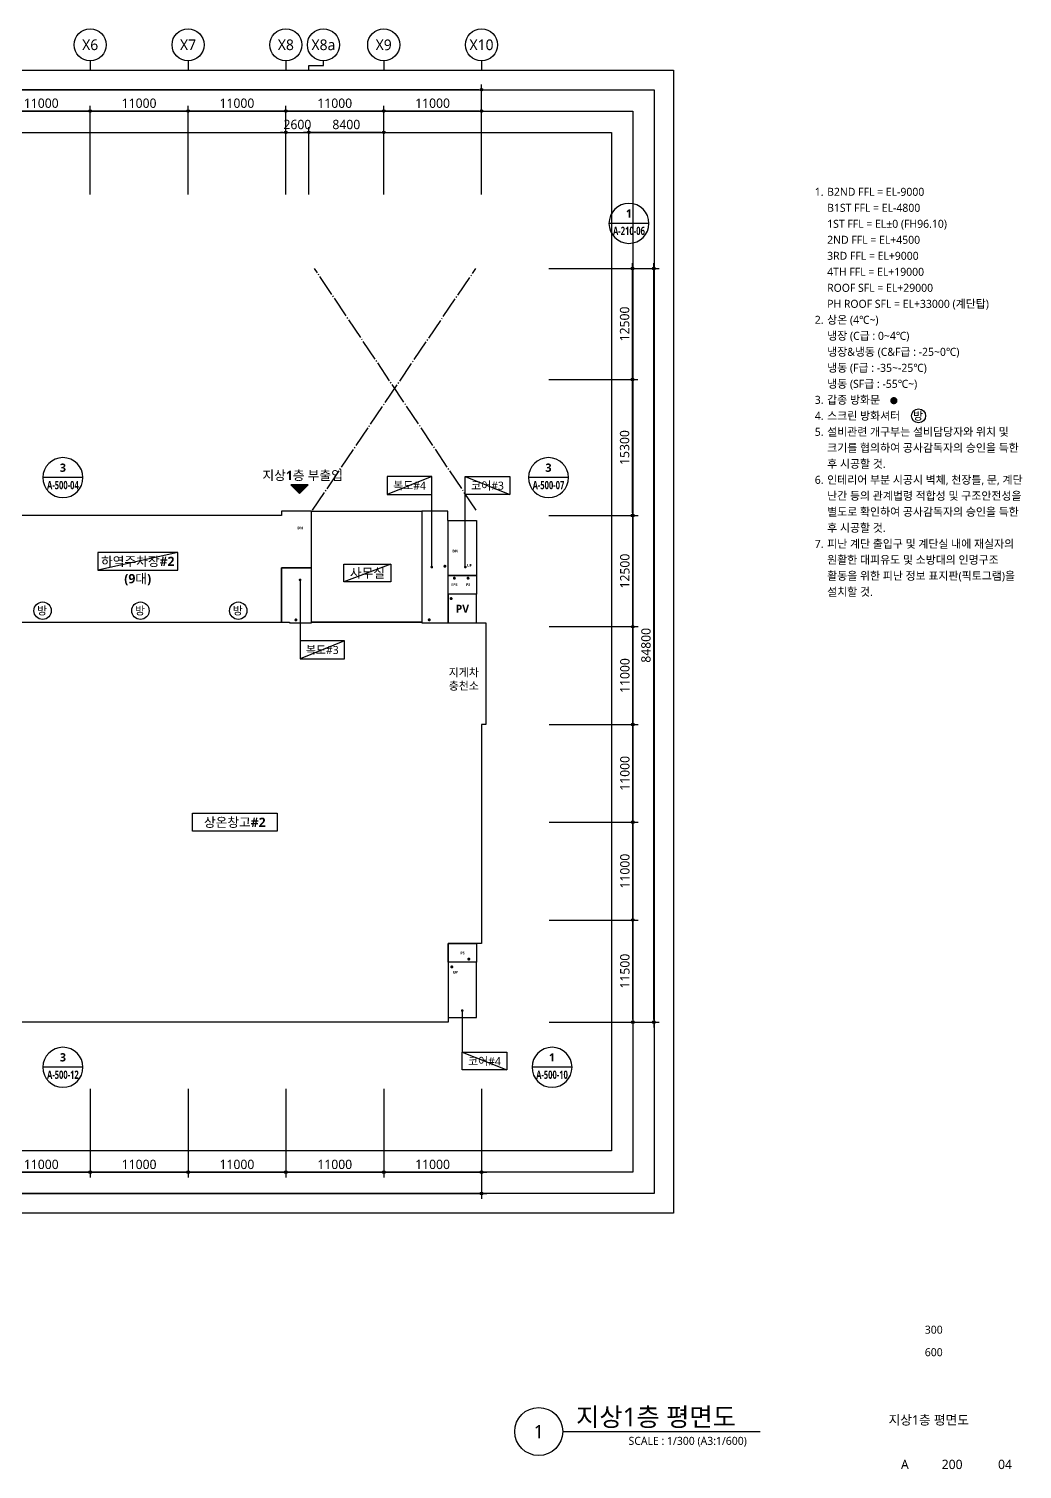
# Model space of a CAD drawing. Header units: millimetres. Extents: x -867282 to 190005487, y -1022614 to 455456909.
# Drawn here: x 887480 to 999178, y 7641 to 169666 of the extents above; entities that cross this region are included whole.
import ezdxf
from ezdxf.enums import TextEntityAlignment as Align

# ---------------------------------------------------------------- set-up
doc = ezdxf.new("R2010")
doc.units = ezdxf.units.MM
doc.header["$LTSCALE"] = 400
doc.header["$MEASUREMENT"] = 0
doc.header["$PDSIZE"] = -10
doc.linetypes.add('STD_SHAFT', pattern=[7.3, 6, -0.5, 0.3, -0.5])
doc.layers.get('0').update_dxf_attribs({"linetype": 'CONTINUOUS'})
doc.layers.get('Defpoints').update_dxf_attribs({"color": 153, "linetype": 'CONTINUOUS'})
for name, color, linetype in [('A-ANNO-ENT', 1, 'CONTINUOUS'), ('A-ANNO-GRA1', 7, 'CONTINUOUS'), ('A-ANNO-NOTE', 7, 'CONTINUOUS'), ('A-ANNO-TEXT1', 7, 'CONTINUOUS'), ('A-ANNO-TEXT2', 3, 'CONTINUOUS'), ('A-ANNO-TITL', 7, 'CONTINUOUS'), ('A-FLOR-MARK-ARCH', 1, 'CONTINUOUS'), ('A-FLOR-OPEN-BELO', 6, 'STD_SHAFT'), ('A-ST-AXIS-BUB', 7, 'CONTINUOUS'), ('A-ST-AXIS-DIM', 7, 'CONTINUOUS'), ('AA-MKXS', 3, 'CONTINUOUS'), ('AA-XXXX-TXT1', 2, 'CONTINUOUS')]:
    doc.layers.add(name, color=color, linetype=linetype)
doc.layers.add('Defpoint', color=161, linetype='CONTINUOUS', plot=False)
doc.layers.add('면적', color=210, linetype='CONTINUOUS', plot=False)
doc.styles.add('2020음성 1차', font='')
doc.styles.add('SAMOO', font='romans.shx', dxfattribs={"bigfont": 'whgtxt.shx'})
doc.styles.add('SH_대대리576', font='malgun.ttf')
doc.styles.add('SH_진천_나눔', font='')
doc.styles.get('2020음성 1차').set_extended_font_data('NanumGothic', bold=True)
doc.styles.get('SH_진천_나눔').set_extended_font_data('NanumGothic', bold=True)
doc.dimstyles.new('SHP 600', dxfattribs={"dimscale": 300, "dimtxt": 3.5, "dimasz": 1, "dimexe": 2, "dimexo": 2, "dimgap": 1, "dimtad": 1, "dimdec": 0, "dimzin": 0, "dimdsep": 46, "dimtxsty": 'SH_대대리576', "dimblk": 'DIMDOT', "dimcen": 0.09, "dimclrt": 3, "dimadec": 0, "dimazin": 1, "dimtfac": 1, "dimtdec": 0, "dimtix": 1, "dimtmove": 2, "dimatfit": 0, "dimldrblk": 'DIMDOT', "dimfxl": 1, "dimtolj": 1, "dimtzin": 0, "dimarcsym": 0})

# ---------------------------------------------------------------- blocks, each defined once
blk = doc.blocks.new('DIMDOT')
at = {"color": 0}
blk.add_line((-2, 0), (2, 0), dxfattribs=at)
for radius in [0.5, 0.25]:
    blk.add_circle((0, 0), radius, dxfattribs=at)
blk = doc.blocks.new('*D15')
at = {"layer": 'A-ST-AXIS-DIM', "color": 0, "lineweight": -2, "transparency": 16777216}
for p, q in [((823782, 151016), (823782, 163416)), ((938082, 162816), (824082, 162816)), ((938382, 151016), (938382, 163416))]:
    blk.add_line(p, q, dxfattribs=at)
at = {"layer": 'Defpoints', "color": 0, "transparency": 16777216}
for p in [(823782, 162816), (823782, 150416), (938382, 150416)]:
    blk.add_point(p, dxfattribs=at)
at = {"layer": 'A-ST-AXIS-DIM', "color": 0, "linetype": 'ByBlock', "lineweight": -2, "transparency": 16777216, "xscale": 300, "yscale": 300, "zscale": 300, "rotation": 180}
blk.add_blockref('DIMDOT', (823782, 162816), dxfattribs=at)
at = {"layer": 'A-ST-AXIS-DIM', "color": 0, "linetype": 'ByBlock', "lineweight": -2, "transparency": 16777216, "xscale": 300, "yscale": 300, "zscale": 300}
blk.add_blockref('DIMDOT', (938382, 162816), dxfattribs=at)
at = {"layer": 'A-ST-AXIS-DIM', "color": 3, "transparency": 16777216, "insert": (881082, 163696), "char_height": 1050, "attachment_point": 5, "style": 'SH_대대리576'}
blk.add_mtext('\\A1;114600', dxfattribs=at)
blk = doc.blocks.new('*D20')
at = {"layer": 'A-ST-AXIS-DIM', "color": 0, "lineweight": -2, "transparency": 16777216}
for p, q in [((883382, 151016), (883382, 161016)), ((894082, 160416), (883682, 160416)), ((894382, 151016), (894382, 161016))]:
    blk.add_line(p, q, dxfattribs=at)
at = {"layer": 'Defpoints', "color": 0, "transparency": 16777216}
for p in [(883382, 160416), (883382, 150416), (894382, 150416)]:
    blk.add_point(p, dxfattribs=at)
at = {"layer": 'A-ST-AXIS-DIM', "color": 0, "linetype": 'ByBlock', "lineweight": -2, "transparency": 16777216, "xscale": 300, "yscale": 300, "zscale": 300, "rotation": 180}
blk.add_blockref('DIMDOT', (883382, 160416), dxfattribs=at)
at = {"layer": 'A-ST-AXIS-DIM', "color": 0, "linetype": 'ByBlock', "lineweight": -2, "transparency": 16777216, "xscale": 300, "yscale": 300, "zscale": 300}
blk.add_blockref('DIMDOT', (894382, 160416), dxfattribs=at)
at = {"layer": 'A-ST-AXIS-DIM', "color": 3, "transparency": 16777216, "insert": (888882, 161292), "char_height": 1050, "attachment_point": 5, "style": 'SH_대대리576'}
blk.add_mtext('\\A1;11000', dxfattribs=at)
blk = doc.blocks.new('*D21')
at = {"layer": 'A-ST-AXIS-DIM', "color": 0, "lineweight": -2, "transparency": 16777216}
for p, q in [((894382, 151016), (894382, 161016)), ((905082, 160416), (894682, 160416)), ((905382, 151016), (905382, 161016))]:
    blk.add_line(p, q, dxfattribs=at)
at = {"layer": 'Defpoints', "color": 0, "transparency": 16777216}
for p in [(894382, 160416), (894382, 150416), (905382, 150416)]:
    blk.add_point(p, dxfattribs=at)
at = {"layer": 'A-ST-AXIS-DIM', "color": 0, "linetype": 'ByBlock', "lineweight": -2, "transparency": 16777216, "xscale": 300, "yscale": 300, "zscale": 300, "rotation": 180}
blk.add_blockref('DIMDOT', (894382, 160416), dxfattribs=at)
at = {"layer": 'A-ST-AXIS-DIM', "color": 0, "linetype": 'ByBlock', "lineweight": -2, "transparency": 16777216, "xscale": 300, "yscale": 300, "zscale": 300}
blk.add_blockref('DIMDOT', (905382, 160416), dxfattribs=at)
at = {"layer": 'A-ST-AXIS-DIM', "color": 3, "transparency": 16777216, "insert": (899882, 161292), "char_height": 1050, "attachment_point": 5, "style": 'SH_대대리576'}
blk.add_mtext('\\A1;11000', dxfattribs=at)
blk = doc.blocks.new('*D22')
at = {"layer": 'A-ST-AXIS-DIM', "color": 0, "lineweight": -2, "transparency": 16777216}
for p, q in [((905382, 151016), (905382, 161016)), ((916082, 160416), (905682, 160416)), ((916382, 151016), (916382, 161016))]:
    blk.add_line(p, q, dxfattribs=at)
at = {"layer": 'Defpoints', "color": 0, "transparency": 16777216}
for p in [(905382, 160416), (905382, 150416), (916382, 150416)]:
    blk.add_point(p, dxfattribs=at)
at = {"layer": 'A-ST-AXIS-DIM', "color": 0, "linetype": 'ByBlock', "lineweight": -2, "transparency": 16777216, "xscale": 300, "yscale": 300, "zscale": 300, "rotation": 180}
blk.add_blockref('DIMDOT', (905382, 160416), dxfattribs=at)
at = {"layer": 'A-ST-AXIS-DIM', "color": 0, "linetype": 'ByBlock', "lineweight": -2, "transparency": 16777216, "xscale": 300, "yscale": 300, "zscale": 300}
blk.add_blockref('DIMDOT', (916382, 160416), dxfattribs=at)
at = {"layer": 'A-ST-AXIS-DIM', "color": 3, "transparency": 16777216, "insert": (910882, 161292), "char_height": 1050, "attachment_point": 5, "style": 'SH_대대리576'}
blk.add_mtext('\\A1;11000', dxfattribs=at)
blk = doc.blocks.new('*D23')
at = {"layer": 'A-ST-AXIS-DIM', "color": 0, "lineweight": -2, "transparency": 16777216}
for p, q in [((916382, 151016), (916382, 161016)), ((927082, 160416), (916682, 160416)), ((927382, 151016), (927382, 161016))]:
    blk.add_line(p, q, dxfattribs=at)
at = {"layer": 'Defpoints', "color": 0, "transparency": 16777216}
for p in [(916382, 160416), (916382, 150416), (927382, 150416)]:
    blk.add_point(p, dxfattribs=at)
at = {"layer": 'A-ST-AXIS-DIM', "color": 0, "linetype": 'ByBlock', "lineweight": -2, "transparency": 16777216, "xscale": 300, "yscale": 300, "zscale": 300, "rotation": 180}
blk.add_blockref('DIMDOT', (916382, 160416), dxfattribs=at)
at = {"layer": 'A-ST-AXIS-DIM', "color": 0, "linetype": 'ByBlock', "lineweight": -2, "transparency": 16777216, "xscale": 300, "yscale": 300, "zscale": 300}
blk.add_blockref('DIMDOT', (927382, 160416), dxfattribs=at)
at = {"layer": 'A-ST-AXIS-DIM', "color": 3, "transparency": 16777216, "insert": (921882, 161292), "char_height": 1050, "attachment_point": 5, "style": 'SH_대대리576'}
blk.add_mtext('\\A1;11000', dxfattribs=at)
blk = doc.blocks.new('*D24')
at = {"layer": 'A-ST-AXIS-DIM', "color": 0, "lineweight": -2, "transparency": 16777216}
for p, q in [((927382, 151016), (927382, 161016)), ((938082, 160416), (927682, 160416)), ((938382, 151016), (938382, 161016))]:
    blk.add_line(p, q, dxfattribs=at)
at = {"layer": 'Defpoints', "color": 0, "transparency": 16777216}
for p in [(927382, 160416), (927382, 150416), (938382, 150416)]:
    blk.add_point(p, dxfattribs=at)
at = {"layer": 'A-ST-AXIS-DIM', "color": 0, "linetype": 'ByBlock', "lineweight": -2, "transparency": 16777216, "xscale": 300, "yscale": 300, "zscale": 300, "rotation": 180}
blk.add_blockref('DIMDOT', (927382, 160416), dxfattribs=at)
at = {"layer": 'A-ST-AXIS-DIM', "color": 0, "linetype": 'ByBlock', "lineweight": -2, "transparency": 16777216, "xscale": 300, "yscale": 300, "zscale": 300}
blk.add_blockref('DIMDOT', (938382, 160416), dxfattribs=at)
at = {"layer": 'A-ST-AXIS-DIM', "color": 3, "transparency": 16777216, "insert": (932882, 161292), "char_height": 1050, "attachment_point": 5, "style": 'SH_대대리576'}
blk.add_mtext('\\A1;11000', dxfattribs=at)
blk = doc.blocks.new('*D184')
at = {"layer": 'A-ST-AXIS-DIM', "color": 0, "lineweight": -2, "transparency": 16777216}
for p, q in [((945957, 142716), (955957, 142716)), ((955357, 130516), (955357, 142416)), ((945957, 130216), (955957, 130216))]:
    blk.add_line(p, q, dxfattribs=at)
at = {"layer": 'Defpoints', "color": 0, "transparency": 16777216}
for p in [(945357, 142716), (955357, 142716), (945357, 130216)]:
    blk.add_point(p, dxfattribs=at)
at = {"layer": 'A-ST-AXIS-DIM', "color": 0, "linetype": 'ByBlock', "lineweight": -2, "transparency": 16777216, "xscale": 300, "yscale": 300, "zscale": 300}
for p, rotation in [((955357, 142716), 90), ((955357, 130216), 270)]:
    blk.add_blockref('DIMDOT', p, dxfattribs=dict(at, rotation=rotation))
at = {"layer": 'A-ST-AXIS-DIM', "color": 3, "transparency": 16777216, "insert": (954478, 136466), "char_height": 1050, "attachment_point": 5, "rotation": 90, "style": 'SH_대대리576'}
blk.add_mtext('\\A1;12500', dxfattribs=at)
blk = doc.blocks.new('*D185')
at = {"layer": 'A-ST-AXIS-DIM', "color": 0, "lineweight": -2, "transparency": 16777216}
for p, q in [((945957, 130216), (955957, 130216)), ((955357, 115216), (955357, 129916)), ((945957, 114916), (955957, 114916))]:
    blk.add_line(p, q, dxfattribs=at)
at = {"layer": 'Defpoints', "color": 0, "transparency": 16777216}
for p in [(945357, 130216), (955357, 130216), (945357, 114916)]:
    blk.add_point(p, dxfattribs=at)
at = {"layer": 'A-ST-AXIS-DIM', "color": 0, "linetype": 'ByBlock', "lineweight": -2, "transparency": 16777216, "xscale": 300, "yscale": 300, "zscale": 300}
for p, rotation in [((955357, 130216), 90), ((955357, 114916), 270)]:
    blk.add_blockref('DIMDOT', p, dxfattribs=dict(at, rotation=rotation))
at = {"layer": 'A-ST-AXIS-DIM', "color": 3, "transparency": 16777216, "insert": (954477, 122566), "char_height": 1050, "attachment_point": 5, "rotation": 90, "style": 'SH_대대리576'}
blk.add_mtext('\\A1;15300', dxfattribs=at)
blk = doc.blocks.new('*D186')
at = {"layer": 'A-ST-AXIS-DIM', "color": 0, "lineweight": -2, "transparency": 16777216}
for p, q in [((945982, 114916), (955982, 114916)), ((955382, 102716), (955382, 114616)), ((945982, 102416), (955982, 102416))]:
    blk.add_line(p, q, dxfattribs=at)
at = {"layer": 'Defpoints', "color": 0, "transparency": 16777216}
for p in [(945382, 114916), (955382, 114916), (945382, 102416)]:
    blk.add_point(p, dxfattribs=at)
at = {"layer": 'A-ST-AXIS-DIM', "color": 0, "linetype": 'ByBlock', "lineweight": -2, "transparency": 16777216, "xscale": 300, "yscale": 300, "zscale": 300}
for p, rotation in [((955382, 114916), 90), ((955382, 102416), 270)]:
    blk.add_blockref('DIMDOT', p, dxfattribs=dict(at, rotation=rotation))
at = {"layer": 'A-ST-AXIS-DIM', "color": 3, "transparency": 16777216, "insert": (954503, 108666), "char_height": 1050, "attachment_point": 5, "rotation": 90, "style": 'SH_대대리576'}
blk.add_mtext('\\A1;12500', dxfattribs=at)
blk = doc.blocks.new('*D187')
at = {"layer": 'A-ST-AXIS-DIM', "color": 0, "lineweight": -2, "transparency": 16777216}
for p, q in [((945982, 102416), (955982, 102416)), ((955382, 91716), (955382, 102116)), ((945982, 91416), (955982, 91416))]:
    blk.add_line(p, q, dxfattribs=at)
at = {"layer": 'Defpoints', "color": 0, "transparency": 16777216}
for p in [(945382, 102416), (955382, 102416), (945382, 91416)]:
    blk.add_point(p, dxfattribs=at)
at = {"layer": 'A-ST-AXIS-DIM', "color": 0, "linetype": 'ByBlock', "lineweight": -2, "transparency": 16777216, "xscale": 300, "yscale": 300, "zscale": 300}
for p, rotation in [((955382, 102416), 90), ((955382, 91416), 270)]:
    blk.add_blockref('DIMDOT', p, dxfattribs=dict(at, rotation=rotation))
at = {"layer": 'A-ST-AXIS-DIM', "color": 3, "transparency": 16777216, "insert": (954506, 96916), "char_height": 1050, "attachment_point": 5, "rotation": 90, "style": 'SH_대대리576'}
blk.add_mtext('\\A1;11000', dxfattribs=at)
blk = doc.blocks.new('*D188')
at = {"layer": 'A-ST-AXIS-DIM', "color": 0, "lineweight": -2, "transparency": 16777216}
for p, q in [((945982, 91416), (955982, 91416)), ((955382, 80716), (955382, 91116)), ((945982, 80416), (955982, 80416))]:
    blk.add_line(p, q, dxfattribs=at)
at = {"layer": 'Defpoints', "color": 0, "transparency": 16777216}
for p in [(945382, 91416), (955382, 91416), (945382, 80416)]:
    blk.add_point(p, dxfattribs=at)
at = {"layer": 'A-ST-AXIS-DIM', "color": 0, "linetype": 'ByBlock', "lineweight": -2, "transparency": 16777216, "xscale": 300, "yscale": 300, "zscale": 300}
for p, rotation in [((955382, 91416), 90), ((955382, 80416), 270)]:
    blk.add_blockref('DIMDOT', p, dxfattribs=dict(at, rotation=rotation))
at = {"layer": 'A-ST-AXIS-DIM', "color": 3, "transparency": 16777216, "insert": (954506, 85916), "char_height": 1050, "attachment_point": 5, "rotation": 90, "style": 'SH_대대리576'}
blk.add_mtext('\\A1;11000', dxfattribs=at)
blk = doc.blocks.new('*D189')
at = {"layer": 'A-ST-AXIS-DIM', "color": 0, "lineweight": -2, "transparency": 16777216}
for p, q in [((945982, 80416), (955982, 80416)), ((955382, 69716), (955382, 80116)), ((945982, 69416), (955982, 69416))]:
    blk.add_line(p, q, dxfattribs=at)
at = {"layer": 'Defpoints', "color": 0, "transparency": 16777216}
for p in [(945382, 80416), (955382, 80416), (945382, 69416)]:
    blk.add_point(p, dxfattribs=at)
at = {"layer": 'A-ST-AXIS-DIM', "color": 0, "linetype": 'ByBlock', "lineweight": -2, "transparency": 16777216, "xscale": 300, "yscale": 300, "zscale": 300}
for p, rotation in [((955382, 80416), 90), ((955382, 69416), 270)]:
    blk.add_blockref('DIMDOT', p, dxfattribs=dict(at, rotation=rotation))
at = {"layer": 'A-ST-AXIS-DIM', "color": 3, "transparency": 16777216, "insert": (954506, 74916), "char_height": 1050, "attachment_point": 5, "rotation": 90, "style": 'SH_대대리576'}
blk.add_mtext('\\A1;11000', dxfattribs=at)
blk = doc.blocks.new('*D190')
at = {"layer": 'A-ST-AXIS-DIM', "color": 0, "lineweight": -2, "transparency": 16777216}
for p, q in [((945982, 69416), (955982, 69416)), ((955382, 58216), (955382, 69116)), ((945982, 57916), (955982, 57916))]:
    blk.add_line(p, q, dxfattribs=at)
at = {"layer": 'Defpoints', "color": 0, "transparency": 16777216}
for p in [(945382, 69416), (955382, 69416), (945382, 57916)]:
    blk.add_point(p, dxfattribs=at)
at = {"layer": 'A-ST-AXIS-DIM', "color": 0, "linetype": 'ByBlock', "lineweight": -2, "transparency": 16777216, "xscale": 300, "yscale": 300, "zscale": 300}
for p, rotation in [((955382, 69416), 90), ((955382, 57916), 270)]:
    blk.add_blockref('DIMDOT', p, dxfattribs=dict(at, rotation=rotation))
at = {"layer": 'A-ST-AXIS-DIM', "color": 3, "transparency": 16777216, "insert": (954505, 63666), "char_height": 1050, "attachment_point": 5, "rotation": 90, "style": 'SH_대대리576'}
blk.add_mtext('\\A1;11500', dxfattribs=at)
blk = doc.blocks.new('*D191')
at = {"layer": 'A-ST-AXIS-DIM', "color": 0, "lineweight": -2, "transparency": 16777216}
for p, q in [((945982, 142716), (958357, 142716)), ((957757, 58216), (957757, 142416)), ((945982, 57916), (958357, 57916))]:
    blk.add_line(p, q, dxfattribs=at)
at = {"layer": 'Defpoints', "color": 0, "transparency": 16777216}
for p in [(945382, 142716), (957757, 142716), (945382, 57916)]:
    blk.add_point(p, dxfattribs=at)
at = {"layer": 'A-ST-AXIS-DIM', "color": 0, "linetype": 'ByBlock', "lineweight": -2, "transparency": 16777216, "xscale": 300, "yscale": 300, "zscale": 300}
for p, rotation in [((957757, 142716), 90), ((957757, 57916), 270)]:
    blk.add_blockref('DIMDOT', p, dxfattribs=dict(at, rotation=rotation))
at = {"layer": 'A-ST-AXIS-DIM', "color": 3, "transparency": 16777216, "insert": (956877, 100316), "char_height": 1050, "attachment_point": 5, "rotation": 90, "style": 'SH_대대리576'}
blk.add_mtext('\\A1;84800', dxfattribs=at)
blk = doc.blocks.new('*D192')
at = {"layer": 'A-ST-AXIS-DIM', "color": 0, "lineweight": -2, "transparency": 16777216}
for p, q in [((927382, 50445), (927382, 40445)), ((938382, 50445), (938382, 40445)), ((927682, 41045), (938082, 41045))]:
    blk.add_line(p, q, dxfattribs=at)
at = {"layer": 'Defpoints', "color": 0, "transparency": 16777216}
for p in [(927382, 51045), (938382, 51045), (938382, 41045)]:
    blk.add_point(p, dxfattribs=at)
at = {"layer": 'A-ST-AXIS-DIM', "color": 0, "linetype": 'ByBlock', "lineweight": -2, "transparency": 16777216, "xscale": 300, "yscale": 300, "zscale": 300, "rotation": 180}
blk.add_blockref('DIMDOT', (927382, 41045), dxfattribs=at)
at = {"layer": 'A-ST-AXIS-DIM', "color": 0, "linetype": 'ByBlock', "lineweight": -2, "transparency": 16777216, "xscale": 300, "yscale": 300, "zscale": 300}
blk.add_blockref('DIMDOT', (938382, 41045), dxfattribs=at)
at = {"layer": 'A-ST-AXIS-DIM', "color": 3, "transparency": 16777216, "insert": (932882, 41921), "char_height": 1050, "attachment_point": 5, "style": 'SH_대대리576'}
blk.add_mtext('\\A1;11000', dxfattribs=at)
blk = doc.blocks.new('*D193')
at = {"layer": 'A-ST-AXIS-DIM', "color": 0, "lineweight": -2, "transparency": 16777216}
for p, q in [((916382, 50445), (916382, 40445)), ((927382, 50445), (927382, 40445)), ((916682, 41045), (927082, 41045))]:
    blk.add_line(p, q, dxfattribs=at)
at = {"layer": 'Defpoints', "color": 0, "transparency": 16777216}
for p in [(916382, 51045), (927382, 51045), (927382, 41045)]:
    blk.add_point(p, dxfattribs=at)
at = {"layer": 'A-ST-AXIS-DIM', "color": 0, "linetype": 'ByBlock', "lineweight": -2, "transparency": 16777216, "xscale": 300, "yscale": 300, "zscale": 300, "rotation": 180}
blk.add_blockref('DIMDOT', (916382, 41045), dxfattribs=at)
at = {"layer": 'A-ST-AXIS-DIM', "color": 0, "linetype": 'ByBlock', "lineweight": -2, "transparency": 16777216, "xscale": 300, "yscale": 300, "zscale": 300}
blk.add_blockref('DIMDOT', (927382, 41045), dxfattribs=at)
at = {"layer": 'A-ST-AXIS-DIM', "color": 3, "transparency": 16777216, "insert": (921882, 41921), "char_height": 1050, "attachment_point": 5, "style": 'SH_대대리576'}
blk.add_mtext('\\A1;11000', dxfattribs=at)
blk = doc.blocks.new('*D194')
at = {"layer": 'A-ST-AXIS-DIM', "color": 0, "lineweight": -2, "transparency": 16777216}
for p, q in [((905382, 50445), (905382, 40445)), ((916382, 50445), (916382, 40445)), ((905682, 41045), (916082, 41045))]:
    blk.add_line(p, q, dxfattribs=at)
at = {"layer": 'Defpoints', "color": 0, "transparency": 16777216}
for p in [(905382, 51045), (916382, 51045), (916382, 41045)]:
    blk.add_point(p, dxfattribs=at)
at = {"layer": 'A-ST-AXIS-DIM', "color": 0, "linetype": 'ByBlock', "lineweight": -2, "transparency": 16777216, "xscale": 300, "yscale": 300, "zscale": 300, "rotation": 180}
blk.add_blockref('DIMDOT', (905382, 41045), dxfattribs=at)
at = {"layer": 'A-ST-AXIS-DIM', "color": 0, "linetype": 'ByBlock', "lineweight": -2, "transparency": 16777216, "xscale": 300, "yscale": 300, "zscale": 300}
blk.add_blockref('DIMDOT', (916382, 41045), dxfattribs=at)
at = {"layer": 'A-ST-AXIS-DIM', "color": 3, "transparency": 16777216, "insert": (910882, 41921), "char_height": 1050, "attachment_point": 5, "style": 'SH_대대리576'}
blk.add_mtext('\\A1;11000', dxfattribs=at)
blk = doc.blocks.new('*D195')
at = {"layer": 'A-ST-AXIS-DIM', "color": 0, "lineweight": -2, "transparency": 16777216}
for p, q in [((894382, 50445), (894382, 40445)), ((905382, 50445), (905382, 40445)), ((894682, 41045), (905082, 41045))]:
    blk.add_line(p, q, dxfattribs=at)
at = {"layer": 'Defpoints', "color": 0, "transparency": 16777216}
for p in [(894382, 51045), (905382, 51045), (905382, 41045)]:
    blk.add_point(p, dxfattribs=at)
at = {"layer": 'A-ST-AXIS-DIM', "color": 0, "linetype": 'ByBlock', "lineweight": -2, "transparency": 16777216, "xscale": 300, "yscale": 300, "zscale": 300, "rotation": 180}
blk.add_blockref('DIMDOT', (894382, 41045), dxfattribs=at)
at = {"layer": 'A-ST-AXIS-DIM', "color": 0, "linetype": 'ByBlock', "lineweight": -2, "transparency": 16777216, "xscale": 300, "yscale": 300, "zscale": 300}
blk.add_blockref('DIMDOT', (905382, 41045), dxfattribs=at)
at = {"layer": 'A-ST-AXIS-DIM', "color": 3, "transparency": 16777216, "insert": (899882, 41921), "char_height": 1050, "attachment_point": 5, "style": 'SH_대대리576'}
blk.add_mtext('\\A1;11000', dxfattribs=at)
blk = doc.blocks.new('*D196')
at = {"layer": 'A-ST-AXIS-DIM', "color": 0, "lineweight": -2, "transparency": 16777216}
for p, q in [((883382, 50445), (883382, 40445)), ((894382, 50445), (894382, 40445)), ((883682, 41045), (894082, 41045))]:
    blk.add_line(p, q, dxfattribs=at)
at = {"layer": 'Defpoints', "color": 0, "transparency": 16777216}
for p in [(883382, 51045), (894382, 51045), (894382, 41045)]:
    blk.add_point(p, dxfattribs=at)
at = {"layer": 'A-ST-AXIS-DIM', "color": 0, "linetype": 'ByBlock', "lineweight": -2, "transparency": 16777216, "xscale": 300, "yscale": 300, "zscale": 300, "rotation": 180}
blk.add_blockref('DIMDOT', (883382, 41045), dxfattribs=at)
at = {"layer": 'A-ST-AXIS-DIM', "color": 0, "linetype": 'ByBlock', "lineweight": -2, "transparency": 16777216, "xscale": 300, "yscale": 300, "zscale": 300}
blk.add_blockref('DIMDOT', (894382, 41045), dxfattribs=at)
at = {"layer": 'A-ST-AXIS-DIM', "color": 3, "transparency": 16777216, "insert": (888882, 41921), "char_height": 1050, "attachment_point": 5, "style": 'SH_대대리576'}
blk.add_mtext('\\A1;11000', dxfattribs=at)
blk = doc.blocks.new('*D202')
at = {"layer": 'A-ST-AXIS-DIM', "color": 0, "lineweight": -2, "transparency": 16777216}
for p, q in [((823782, 50445), (823782, 38045)), ((938382, 50445), (938382, 38045)), ((824082, 38645), (938082, 38645))]:
    blk.add_line(p, q, dxfattribs=at)
at = {"layer": 'Defpoints', "color": 0, "transparency": 16777216}
for p in [(823782, 51045), (938382, 51045), (938382, 38645)]:
    blk.add_point(p, dxfattribs=at)
at = {"layer": 'A-ST-AXIS-DIM', "color": 0, "linetype": 'ByBlock', "lineweight": -2, "transparency": 16777216, "xscale": 300, "yscale": 300, "zscale": 300, "rotation": 180}
blk.add_blockref('DIMDOT', (823782, 38645), dxfattribs=at)
at = {"layer": 'A-ST-AXIS-DIM', "color": 0, "linetype": 'ByBlock', "lineweight": -2, "transparency": 16777216, "xscale": 300, "yscale": 300, "zscale": 300}
blk.add_blockref('DIMDOT', (938382, 38645), dxfattribs=at)
at = {"layer": 'A-ST-AXIS-DIM', "color": 3, "transparency": 16777216, "insert": (881082, 39524), "char_height": 1050, "attachment_point": 5, "style": 'SH_대대리576'}
blk.add_mtext('\\A1;114600', dxfattribs=at)
blk = doc.blocks.new('G$C3CD03619')
at = {"layer": 'A-ANNO-GRA1'}
blk.add_circle((11731, 792), 792, dxfattribs=at)
at = {"layer": 'A-FLOR-MARK-ARCH', "const_width": 408}
blk.add_lwpolyline([(8743, 2498, 1), (9152, 2498, 1)], format="xyb", close=True, dxfattribs=at)
at = {"layer": 'A-ANNO-NOTE', "style": 'SH_대대리576'}
blk.add_text('방', height=900, dxfattribs=at).set_placement((11108, 342))
at = {"layer": 'A-ANNO-TITL', "style": 'SH_대대리576'}
for s, p in [('1.', (547, 25992)), ('2.', (547, 11592)), ('3.', (547, 2592)), ('4.', (547, 792)), ('5.', (547, -1008)), ('6.', (547, -6408)), ('7.', (547, -13608))]:
    blk.add_text(s, height=900, dxfattribs=at).set_placement(p, align=Align.MIDDLE_CENTER)
for s, p in [('B2ND FFL = EL-9000', (1447, 25992)), ('B1ST FFL = EL-4800', (1447, 24192)), ('1ST FFL = EL%%p0 (FH96.10)', (1447, 22392)), ('2ND FFL = EL+4500', (1447, 20592)), ('3RD FFL = EL+9000', (1447, 18792)), ('4TH FFL = EL+19000', (1447, 16992)), ('ROOF SFL = EL+29000', (1447, 15192)), ('PH ROOF SFL = EL+33000 (계단탑)', (1447, 13392)), ('상온 (4℃~)', (1447, 11592)), ('냉장 (C급 : 0~4℃)', (1447, 9792)), ('냉장&냉동 (C&F급 : -25~0℃)', (1447, 7992)), ('냉동 (F급 : -35~-25℃)', (1447, 6192)), ('냉동 (SF급 : -55℃~)', (1447, 4392)), ('갑종 방화문', (1447, 2592)), ('스크린 방화셔터', (1447, 792)), ('설비관련 개구부는 설비담당자와 위치 및', (1447, -1008)), ('크기를 협의하여 공사감독자의 승인을 득한', (1447, -2808)), ('후 시공할 것.', (1447, -4608)), ('인테리어 부분 시공시 벽체, 천장틀, 문, 계단', (1447, -6408)), ('난간 등의 관계법령 적합성 및 구조안전성을', (1447, -8208)), ('별도로 확인하여 공사감독자의 승인을 득한', (1447, -10008)), ('후 시공할 것.', (1447, -11808)), ('피난 계단 출입구 및 계단실 내에 재실자의', (1447, -13608)), ('원활한 대피유도 및 소방대의 인명구조', (1447, -15408)), ('활동을 위한 피난 정보 표지판(픽토그램)을', (1447, -17208)), ('설치할 것.', (1447, -19008))]:
    blk.add_text(s, height=900, dxfattribs=at).set_placement(p, align=Align.MIDDLE_LEFT)
blk = doc.blocks.new('A-ST-AXIS-BUB-1')
at = {"layer": 'A-ST-AXIS-BUB'}
blk.add_line((0, 350), (0, 0), dxfattribs=at)
blk.add_circle((0, 950), 600, dxfattribs=at)
blk = doc.blocks.new('*U392')
at = {"layer": 'AA-MKXS', "color": 3, "linetype": 'Continuous', "ltscale": 5}
blk.add_line((-5.999976, 0), (5.999976, 0), dxfattribs=at)
blk.add_circle((0, 0), 5.999976, dxfattribs=at)
at = {"layer": 'AA-MKXS', "style": 'SAMOO', "width": 0.85}
blk.add_attdef('ViewNUM', text='', height=2.5, dxfattribs=at).set_placement((0, 1), align=Align.BOTTOM_CENTER)
blk.add_attdef('SheetNUM', text='', height=2.5, dxfattribs=at).set_placement((0, -1), align=Align.TOP_CENTER)
blk = doc.blocks.new('*U394')
at = {"layer": 'A-ANNO-TITL'}
blk.add_line((0, 0), (3700, 0), dxfattribs=at)
blk.add_circle((-450, 0), 450, dxfattribs=at)
at = {"layer": 'AA-XXXX-TXT1', "style": 'SH_대대리576'}
blk.add_attdef('DWG.TITLE', (250, 100), '', height=350, dxfattribs=at)
at = {"layer": 'AA-XXXX-TXT1', "color": 7, "style": 'SH_대대리576'}
blk.add_attdef('NO1', text='', height=300, dxfattribs=at).set_placement((-450, 0), align=Align.MIDDLE)
at = {"layer": 'AA-XXXX-TXT1', "style": 'SH_대대리576'}
blk.add_attdef('SCALE', text='', height=150, dxfattribs=at).set_placement((3450, -100), align=Align.TOP_RIGHT)
blk = doc.blocks.new('*D439')
at = {"layer": 'A-ST-AXIS-DIM', "color": 0, "lineweight": -2, "transparency": 16777216}
for p, q in [((916082, 158016), (915782, 158016)), ((916382, 151016), (916382, 158616)), ((916382, 158016), (918982, 158016)), ((918982, 151016), (918982, 158616)), ((919282, 158016), (919582, 158016))]:
    blk.add_line(p, q, dxfattribs=at)
at = {"layer": 'Defpoints', "color": 0, "transparency": 16777216}
for p in [(918982, 158016), (916382, 150416), (918982, 150416)]:
    blk.add_point(p, dxfattribs=at)
at = {"layer": 'A-ST-AXIS-DIM', "color": 0, "linetype": 'ByBlock', "lineweight": -2, "transparency": 16777216, "xscale": 300, "yscale": 300, "zscale": 300}
blk.add_blockref('DIMDOT', (916382, 158016), dxfattribs=at)
at = {"layer": 'A-ST-AXIS-DIM', "color": 0, "linetype": 'ByBlock', "lineweight": -2, "transparency": 16777216, "xscale": 300, "yscale": 300, "zscale": 300, "rotation": 180}
blk.add_blockref('DIMDOT', (918982, 158016), dxfattribs=at)
at = {"layer": 'A-ST-AXIS-DIM', "color": 3, "transparency": 16777216, "insert": (917682, 158896), "char_height": 1050, "attachment_point": 5, "style": 'SH_대대리576'}
blk.add_mtext('\\A1;2600', dxfattribs=at)
blk = doc.blocks.new('*D440')
at = {"layer": 'A-ST-AXIS-DIM', "color": 0, "lineweight": -2, "transparency": 16777216}
for p, q in [((918982, 151016), (918982, 158616)), ((927082, 158016), (919282, 158016)), ((927382, 151016), (927382, 158616))]:
    blk.add_line(p, q, dxfattribs=at)
at = {"layer": 'Defpoints', "color": 0, "transparency": 16777216}
for p in [(918982, 158016), (918982, 150416), (927382, 150416)]:
    blk.add_point(p, dxfattribs=at)
at = {"layer": 'A-ST-AXIS-DIM', "color": 0, "linetype": 'ByBlock', "lineweight": -2, "transparency": 16777216, "xscale": 300, "yscale": 300, "zscale": 300, "rotation": 180}
blk.add_blockref('DIMDOT', (918982, 158016), dxfattribs=at)
at = {"layer": 'A-ST-AXIS-DIM', "color": 0, "linetype": 'ByBlock', "lineweight": -2, "transparency": 16777216, "xscale": 300, "yscale": 300, "zscale": 300}
blk.add_blockref('DIMDOT', (927382, 158016), dxfattribs=at)
at = {"layer": 'A-ST-AXIS-DIM', "color": 3, "transparency": 16777216, "insert": (923182, 158896), "char_height": 1050, "attachment_point": 5, "style": 'SH_대대리576'}
blk.add_mtext('\\A1;8400', dxfattribs=at)
blk = doc.blocks.new('G$C103DFDC3')
blk.add_line((92200, 51120, 103000), (95600, 51120))
at = {"layer": '면적'}
for points in [[(20000, 48025), (20000, 45000), (53400, 45000), (53400, 52620), (55950, 52620), (55950, 57000), (20000, 57000), (19450, 57000), (19450, 48025), (20000, 48025)], [(95600, 57500), (92200, 57500), (92200, 57000), (60200, 57000), (59150, 57000), (59150, 48025), (59150, 48025), (59150, 45000), (92200, 45000), (92200, 51120), (95600, 51120)], [(95600, 57500), (108000, 57500), (108000, 45000), (95600, 45000)], [(108000, 57500), (108000, 44925), (110950, 44925), (110950, 56450), (110900, 56450), (110900, 56600), (110900, 57500)], [(16250, 56450), (19450, 56450), (19450, 50250), (16250, 50250)], [(59150, 50250), (55950, 50250), (55950, 56450), (59150, 56450)], [(114150, 50250), (110950, 50250), (110950, 56450), (114150, 56450)], [(12900, 6550), (16250, 6550), (16250, 6750), (18500, 6750), (18500, 8850), (16250, 8850), (16250, 8800), (14800, 8800), (14800, 11500), (15200, 11500), (15200, 45000), (20000, 45000), (20000, 48025), (19450, 48025), (19450, 48150), (16250, 48150), (16250, 54100), (13100, 54100), (13100, 45600), (8525, 45600), (8525, 40100), (7400, 40100), (7400, 37200), (13100, 37200), (13100, 16300), (7600, 16300), (7600, 14300), (8600, 14300), (8600, 12900), (10100, 12900), (10100, 14300), (13100, 14300), (13100, 11200), (12900, 11200), (12900, 6550)], [(13100, 54100), (10100, 54100), (10100, 51420), (13100, 51420)], [(55950, 45025), (53400, 45025), (53400, 52620), (55950, 52620)], [(10100, 51420), (10100, 49500), (12210, 49500), (12210, 50270), (13100, 50270), (13100, 51420)], [(12210, 50270), (13100, 50270), (13100, 49500), (12210, 49500)], [(16250, 50250), (19450, 50250), (19450, 48150), (16250, 48150)], [(59150, 48150), (55950, 48150), (55950, 50250), (59150, 50250)], [(92200, 45000), (93100, 45000), (93100, 44925), (95600, 44925), (95600, 51120), (92200, 51120)], [(114150, 48150), (110950, 48150), (110950, 50250), (114150, 50250)], [(7200, 49500), (13100, 49500), (13100, 45600), (7200, 45600)], [(55950, 48150), (55950, 45025), (59150, 45025), (59150, 48025), (59150, 48025), (59150, 48150)], [(110950, 48150), (110950, 44925), (114150, 44925), (114150, 48025), (114150, 48025), (114150, 48150)], [(15200, 45000), (53400, 45000), (53400, 45025), (59150, 45025), (59150, 45000), (93100, 45000), (93100, 44925), (95600, 44925), (95600, 45000), (108000, 45000), (108000, 44925), (115200, 44925), (115200, 33500), (114700, 33500), (114700, 8850), (110950, 8850), (110950, 0), (59150, 0), (59150, 8850), (55950, 8850), (55950, 0), (19450, 0), (19450, 10950), (17400, 10950), (17400, 11500), (17400, 11500), (17400, 15800), (17400, 15800), (17400, 22800), (15200, 22800), (15200, 34000), (19355, 34000), (19355, 37125), (18355, 37125), (18355, 38025), (19355, 38025), (19355, 41675), (15200, 41675)], [(15200, 41675), (19355, 41675), (19355, 38025), (18355, 38025), (18355, 37125), (19355, 37125), (19355, 34000), (15200, 34000)], [(0, 20000), (0, 37200), (13100, 37200), (13100, 20000)], [(15200, 22800), (15200, 11500), (16250, 11500), (16250, 10950), (17400, 10950), (17400, 22725), (17400, 22800)], [(7600, 14300), (7600, 20000), (0, 20000), (0, 12850), (1900, 12850), (1900, 11200), (4700, 11200), (4700, 14300)], [(7600, 20000), (13100, 20000), (13100, 16300), (7600, 16300)], [(4700, 14300), (4700, 11200), (7600, 11200), (7600, 11600), (8600, 11600), (8600, 14300)], [(9500, 12900), (9500, 11200), (13100, 11200), (13100, 14300), (10100, 14300), (10100, 12900)], [(14800, 11500), (16250, 11500), (16250, 8800), (14800, 8800)], [(16250, 10950), (19450, 10950), (19450, 8850), (16250, 8850)], [(19450, 6750), (18500, 6750), (18500, 8850), (19450, 8850)], [(55950, 8850), (59150, 8850), (59150, 6750), (55950, 6750)], [(110950, 8850), (114150, 8850), (114150, 6750), (110950, 6750)], [(16250, 6750), (19450, 6750), (19450, 550), (16250, 550)], [(55950, 6750), (55950, 6750), (55950, 6750), (55950, 550), (59150, 550), (59150, 6750), (59150, 6750)], [(114150, 6750), (114150, 6750), (114150, 6750), (110950, 6750), (110950, 550), (114150, 550)]]:
    blk.add_lwpolyline(points, close=True, dxfattribs=at)
for points in [[(10100, 51420), (10100, 51420), (10100, 49500), (10100, 49500), (7200, 49500), (7200, 45600), (5200, 45600), (5200, 54100), (10100, 54100), (10100, 51420)], [(59150, 8850), (59400, 8850), (59400, 11500), (59700, 11500), (59700, 45000)]]:
    blk.add_lwpolyline(points, dxfattribs=at)
at = {"layer": '면적', "elevation": 103000}
blk.add_lwpolyline([(18355, 38025), (19355, 38025), (19355, 37125), (18355, 37125)], close=True, dxfattribs=at)

msp = doc.modelspace()

# ---------------------------------------------------------------- hatches: boundary and pattern name
at = {"layer": 'A-ANNO-ENT'}
msp.add_hatch(color=256, dxfattribs=at).paths.add_polyline_path([(916938.7, 118374.8), (918874.7, 118374.8), (917906.7, 117406.8)])

# ---------------------------------------------------------------- linework, layer by layer
msp.add_line((931681.8, 102841.3), (933645.9, 102841.3))
msp.add_lwpolyline([(918874.7, 118374.8), (916938.7, 118374.8), (917906.7, 117406.8)], close=True, dxfattribs=at)
at = {"layer": 'A-ANNO-GRA1'}
for points in [[(927792.2, 117296), (932792.2, 117296), (932792.2, 119296), (927792.2, 119296)], [(941560, 117296), (936560, 117296), (936560, 119296), (941560, 119296)], [(895227.6, 108766.3), (904227.6, 108766.3), (904227.6, 110766.3), (895227.6, 110766.3)], [(922903.8, 109461.6), (928203.8, 109461.6), (928203.8, 107461.6), (922903.8, 107461.6)], [(917980.3, 98804.9), (922980.3, 98804.9), (922980.3, 100804.9), (917980.3, 100804.9)], [(905888.8, 81422.4), (915388.8, 81422.4), (915388.8, 79422.4), (905888.8, 79422.4)], [(941212.4, 52555.9), (936212.4, 52555.9), (936212.4, 54555.9), (941212.4, 54555.9)]]:
    msp.add_lwpolyline(points, close=True, dxfattribs=at)
for points in [[(932792.2, 109118.3), (932792.2, 117296)], [(936560, 109118.3), (936560, 117296)], [(917980.3, 107674.6), (917980.3, 100804.9)], [(936212.4, 59219.9), (936212.4, 54555.9)]]:
    msp.add_lwpolyline(points, dxfattribs=at)
at = {"layer": 'A-ANNO-GRA1', "const_width": 150}
for points in [[(932867.2, 109118.3, -1), (932717.2, 109118.3, -1)], [(936485, 109118.3, 1), (936635, 109118.3, 1)], [(917905.3, 107674.6, -1), (918055.3, 107674.6, -1)], [(936287.4, 59219.9, 1), (936137.4, 59219.9, 1)]]:
    msp.add_lwpolyline(points, format="xyb", close=True, dxfattribs=at)
at = {"layer": 'A-ANNO-GRA1'}
for centre in [(889031.8, 104210.7), (900031.8, 104210.7), (911031.8, 104210.7)]:
    msp.add_circle(centre, 979.8, dxfattribs=at)
at = {"layer": 'A-FLOR-MARK-ARCH', "const_width": 168.8}
for points in [[(934186.2, 109212.5, 1), (934355, 109212.5, 1)], [(935245.2, 107864, 1), (935414, 107864, 1)], [(936782.2, 107864, 1), (936951, 107864, 1)], [(934880.7, 105571.2, 1), (935049.5, 105571.2, 1)], [(917434.6, 103175.3, 1), (917603.4, 103175.3, 1)], [(932420.4, 103183.4, 1), (932589.2, 103183.4, 1)], [(936875.7, 65020.9, 1), (937044.4, 65020.9, 1)], [(934959.9, 64140, 1), (935128.6, 64140, 1)]]:
    msp.add_lwpolyline(points, format="xyb", close=True, dxfattribs=at)
at = {"layer": 'A-FLOR-OPEN-BELO'}
for p, q in [((919381.8, 115516.3), (937746.2, 142716.3)), ((937781.8, 115516.3), (919593.7, 142720.7))]:
    msp.add_line(p, q, dxfattribs=at)
at = {"layer": 'A-ST-AXIS-BUB'}
msp.add_lwpolyline([(918981.8, 165016.3), (918981.8, 165541.3), (920604.7, 165541.3), (920604.7, 166066.3)], dxfattribs=at)
msp.add_circle((920604.7, 167866.3), 1800, dxfattribs=at)
at = {"layer": 'Defpoint'}
for p, q in [((932792.2, 119296), (927792.2, 117296)), ((936560, 119296), (941560, 117296)), ((904227.6, 110766.3), (895227.6, 108766.3)), ((928203.8, 109461.6), (922903.8, 107461.6)), ((922980.3, 100804.9), (917980.3, 98804.9)), ((936212.4, 54555.9), (941212.4, 52555.9))]:
    msp.add_line(p, q, dxfattribs=at)
for points in [[(959981.8, 36444.9), (788781.8, 36444.9), (788781.8, 165016.3), (959981.8, 165016.3)], [(957781.8, 38644.9), (790981.8, 38644.9), (790981.8, 162816.3), (957781.8, 162816.3)], [(955381.8, 41044.9), (793381.8, 41044.9), (793381.8, 160416.3), (955381.8, 160416.3)], [(952981.8, 43444.9), (795781.8, 43444.9), (795781.8, 158016.3), (952981.8, 158016.3)]]:
    msp.add_lwpolyline(points, close=True, dxfattribs=at)

# ---------------------------------------------------------------- block references
for name, p in [('G$C3CD03619', (975802.4, 125338.9)), ('G$C103DFDC3', (823681.8, 57916.3))]:
    msp.add_blockref(name, p)
ref = msp.add_blockref('*U392', (954963.5, 147779.8), dxfattribs=dict(xscale=-375.0015000059622, yscale=375.0015000059622, zscale=375.0015000059622))
ref.add_attrib('SheetNUM', 'A-210-06', dxfattribs={"layer": 'AA-MKXS', "height": 937.5, "style": '2020음성 1차', "width": 0.7}).set_placement((954963.5, 147404.8), align=Align.TOP_CENTER)
ref.add_attrib('ViewNUM', '1', dxfattribs={"layer": 'AA-MKXS', "height": 937.5, "style": '2020음성 1차'}).set_placement((954963.5, 148154.8), align=Align.BOTTOM_CENTER)
ref = msp.add_blockref('*U392', (891313.5, 119179.8), dxfattribs=dict(xscale=-375.0015000059622, yscale=375.0015000059622, zscale=375.0015000059622))
ref.add_attrib('SheetNUM', 'A-500-04', dxfattribs={"layer": 'AA-MKXS', "height": 930, "style": '2020음성 1차', "width": 0.7}).set_placement((891313.5, 118804.8, 103000), align=Align.TOP_CENTER)
ref.add_attrib('ViewNUM', '3', dxfattribs={"layer": 'AA-MKXS', "height": 930, "style": '2020음성 1차'}).set_placement((891313.5, 119554.8, 103000), align=Align.BOTTOM_CENTER)
ref = msp.add_blockref('*U392', (945913.5, 119179.8), dxfattribs=dict(xscale=-375.0015000059622, yscale=375.0015000059622, zscale=375.0015000059622))
ref.add_attrib('SheetNUM', 'A-500-07', dxfattribs={"layer": 'AA-MKXS', "height": 930, "style": '2020음성 1차', "width": 0.7}).set_placement((945913.5, 118804.8, 103000), align=Align.TOP_CENTER)
ref.add_attrib('ViewNUM', '3', dxfattribs={"layer": 'AA-MKXS', "height": 930, "style": '2020음성 1차'}).set_placement((945913.5, 119554.8, 103000), align=Align.BOTTOM_CENTER)
ref = msp.add_blockref('*U392', (891313.5, 52852.9), dxfattribs=dict(xscale=-375.0015000059622, yscale=375.0015000059622, zscale=375.0015000059622))
ref.add_attrib('SheetNUM', 'A-500-12', dxfattribs={"layer": 'AA-MKXS', "height": 930, "style": '2020음성 1차', "width": 0.7}).set_placement((891313.5, 52477.9), align=Align.TOP_CENTER)
ref.add_attrib('ViewNUM', '3', dxfattribs={"layer": 'AA-MKXS', "height": 930, "style": '2020음성 1차'}).set_placement((891313.5, 53227.9), align=Align.BOTTOM_CENTER)
ref = msp.add_blockref('*U392', (946313.5, 52852.9), dxfattribs=dict(xscale=-375.0015000059622, yscale=375.0015000059622, zscale=375.0015000059622))
ref.add_attrib('SheetNUM', 'A-500-10', dxfattribs={"layer": 'AA-MKXS', "height": 930, "style": '2020음성 1차', "width": 0.7}).set_placement((946313.5, 52477.9), align=Align.TOP_CENTER)
ref.add_attrib('ViewNUM', '1', dxfattribs={"layer": 'AA-MKXS', "height": 930, "style": '2020음성 1차'}).set_placement((946313.5, 53227.9), align=Align.BOTTOM_CENTER)
ref = msp.add_blockref('*U394', (947518.2, 11877.9), dxfattribs=dict(xscale=6, yscale=6, zscale=6))
ref.add_attrib('SCALE', 'SCALE : 1/300 (A3:1/600)', dxfattribs={"layer": 'A-ANNO-TITL', "height": 900, "style": 'SH_대대리576'}).set_placement((968218.4, 11277.9), align=Align.TOP_RIGHT)
ref.add_attrib('DWG.TITLE', '지상1층 평면도', (949018.2, 12477.9), dxfattribs={"layer": 'A-ANNO-TITL', "height": 2087.45, "style": 'SH_대대리576'})
ref.add_attrib('NO1', '1', dxfattribs={"layer": 'A-ANNO-TITL', "color": 7, "height": 1500, "style": 'SH_대대리576'}).set_placement((944818.2, 11877.9), align=Align.MIDDLE)
at = {"layer": 'A-ST-AXIS-BUB', "xscale": 3, "yscale": 3, "zscale": 3}
for p in [(894381.8, 165016.3), (905381.8, 165016.3), (916381.8, 165016.3), (927381.8, 165016.3), (938381.8, 165016.3)]:
    msp.add_blockref('A-ST-AXIS-BUB-1', p, dxfattribs=at)

# ---------------------------------------------------------------- texts
at = {"layer": 'A-ANNO-TEXT1', "style": 'SH_대대리576'}
for s, p in [('X6', (894381.8, 167866.3)), ('X7', (905381.8, 167866.3)), ('X8', (916381.8, 167866.3)), ('X8a', (920604.7, 167866.3)), ('X9', (927381.8, 167866.3)), ('X10', (938381.8, 167866.3))]:
    msp.add_text(s, height=1200, dxfattribs=at).set_placement(p, align=Align.MIDDLE_CENTER)
at = {"layer": 'A-ANNO-TEXT1', "style": 'SH_진천_나눔'}
for s, height, p in [('지상1층 부출입', 1050, (918274.1, 119449.9)), ('DN', 300, (917981.8, 113516.3)), ('DN', 300, (935431.8, 110916.3)), ('UP', 300, (937031.8, 109296.3)), ('(9대)', 1050, (899727.6, 107766.3)), ('EPS', 300, (935331.8, 107141.3)), ('PS', 300, (936881.8, 107141.3)), ('PV', 900, (936231.3, 104428.8)), ('PS', 300, (936251.7, 65704)), ('UP', 300, (935431.8, 63536.3))]:
    msp.add_text(s, height=height, dxfattribs=at).set_placement(p, align=Align.MIDDLE)
for p in [(888414.2, 103767.8), (899414.2, 103767.8), (910414.2, 103767.8)]:
    msp.add_text('방', height=900, dxfattribs=at).set_placement(p)
at = {"layer": 'A-ANNO-TEXT2'}
for s, height, style, p in [('복도#4', 900, 'SH_대대리576', (930292.2, 118296)), ('코어#3', 900, 'SH_대대리576', (939060, 118296)), ('하역주차장#2', 1050, 'SH_진천_나눔', (899727.6, 109766.3)), ('사무실', 1050, 'SH_진천_나눔', (925553.8, 108461.6)), ('복도#3', 900, 'SH_대대리576', (920480.3, 99804.9)), ('상온창고#2', 1050, 'SH_진천_나눔', (910638.8, 80422.4)), ('코어#4', 900, 'SH_대대리576', (938712.4, 53555.9))]:
    msp.add_text(s, height=height, dxfattribs=dict(at, style=style)).set_placement(p, align=Align.MIDDLE)
at = {"layer": 'A-ANNO-TITL', "style": 'SH_대대리576'}
for s, height, p in [('300', 900, (989235.5, 23333.4)), ('600', 900, (989235.5, 20800.2)), ('지상1층 평면도', 1050, (988670.3, 13191.8)), ('A', 1050, (985987.6, 8181.3)), ('200', 1050, (991300.8, 8181.3)), ('04', 1050, (997247.3, 8181.3))]:
    msp.add_text(s, height=height, dxfattribs=at).set_placement(p, align=Align.MIDDLE)
at = {"layer": 'Defpoint', "style": 'SH_대대리576'}
for s, p in [('지게차', (936390.1, 97288.6)), ('충천소', (936390.1, 95788.6))]:
    msp.add_text(s, height=900, dxfattribs=at).set_placement(p, align=Align.MIDDLE)

# ---------------------------------------------------------------- dimensions: what is measured, and where the dimension line sits
at = {"layer": 'A-ST-AXIS-DIM'}
for base, p1, p2, picture, middle in [((823781.8, 162816.3), (938381.8, 150416.3), (823781.8, 150416.3), '*D15', (881081.8, 163695.8)), ((883381.8, 160416.3), (894381.8, 150416.3), (883381.8, 150416.3), '*D20', (888881.8, 161292.1)), ((894381.8, 160416.3), (905381.8, 150416.3), (894381.8, 150416.3), '*D21', (899881.8, 161292.1)), ((905381.8, 160416.3), (916381.8, 150416.3), (905381.8, 150416.3), '*D22', (910881.8, 161292.1)), ((916381.8, 160416.3), (927381.8, 150416.3), (916381.8, 150416.3), '*D23', (921881.8, 161292.1)), ((927381.8, 160416.3), (938381.8, 150416.3), (927381.8, 150416.3), '*D24', (932881.8, 161292.1))]:
    dim = msp.add_linear_dim(base=base, p1=p1, p2=p2, dimstyle='SHP 600', dxfattribs=at)
    dim.commit()
    dim.dimension.update_dxf_attribs({"geometry": picture, "text_midpoint": middle})
for base, p1, p2, angle, picture, middle in [((918981.8, 158016.3), (916381.8, 150416.3), (918981.8, 150416.3), 180, '*D439', (917681.8, 158895.8)), ((918981.8, 158016.3), (927381.8, 150416.3), (918981.8, 150416.3), 0, '*D440', (923181.8, 158895.8)), ((955356.8, 142716.3), (945356.8, 130216.3), (945356.8, 142716.3), 270, '*D184', (954478.1, 136466.3)), ((957756.8, 142716.3), (945381.8, 57916.3), (945381.8, 142716.3), 270, '*D191', (956877.4, 100316.3)), ((955356.8, 130216.3), (945356.8, 114916.3), (945356.8, 130216.3), 270, '*D185', (954477.4, 122566.3)), ((955381.8, 114916.3), (945381.8, 102416.3), (945381.8, 114916.3), 270, '*D186', (954503.1, 108666.3)), ((955381.8, 102416.3), (945381.8, 91416.3), (945381.8, 102416.3), 270, '*D187', (954506.1, 96916.3)), ((955381.8, 91416.3), (945381.8, 80416.3), (945381.8, 91416.3), 270, '*D188', (954506.1, 85916.3)), ((955381.8, 80416.3), (945381.8, 69416.3), (945381.8, 80416.3), 270, '*D189', (954506.1, 74916.3)), ((955381.8, 69416.3), (945381.8, 57916.3), (945381.8, 69416.3), 270, '*D190', (954504.6, 63666.3)), ((938381.8, 38644.9), (823781.8, 51044.9), (938381.8, 51044.9), 180, '*D202', (881081.8, 39524.3)), ((894381.8, 41044.9), (883381.8, 51044.9), (894381.8, 51044.9), 180, '*D196', (888881.8, 41920.6)), ((905381.8, 41044.9), (894381.8, 51044.9), (905381.8, 51044.9), 180, '*D195', (899881.8, 41920.6)), ((916381.8, 41044.9), (905381.8, 51044.9), (916381.8, 51044.9), 180, '*D194', (910881.8, 41920.6)), ((927381.8, 41044.9), (916381.8, 51044.9), (927381.8, 51044.9), 180, '*D193', (921881.8, 41920.6)), ((938381.8, 41044.9), (927381.8, 51044.9), (938381.8, 51044.9), 180, '*D192', (932881.8, 41920.6))]:
    dim = msp.add_linear_dim(base=base, p1=p1, p2=p2, angle=angle, dimstyle='SHP 600', dxfattribs=at)
    dim.commit()
    dim.dimension.update_dxf_attribs({"geometry": picture, "text_midpoint": middle})

doc.saveas('drawing.dxf')
